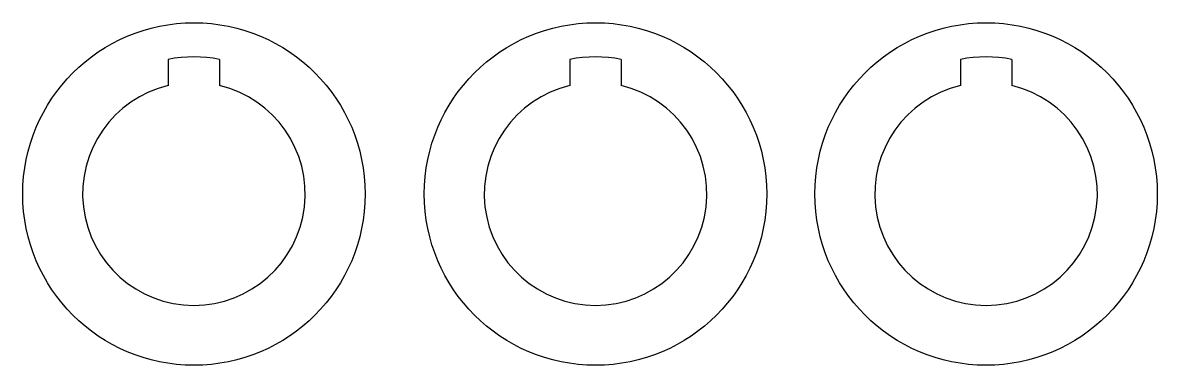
# Model space of a CAD drawing. Header units: millimetres. Extents: x 2466.5 to 2532.8, y 1353.8 to 1373.8.
import ezdxf

# ---------------------------------------------------------------- set-up
doc = ezdxf.new("R2010")
doc.units = ezdxf.units.MM

msp = doc.modelspace()

# ---------------------------------------------------------------- linework, layer by layer
for p, q in [((2475.045, 1371.671), (2475.045, 1370.137)), ((2478.045, 1371.671), (2478.045, 1370.137)), ((2498.5, 1371.671), (2498.5, 1370.137)), ((2501.5, 1371.671), (2501.5, 1370.137)), ((2521.31, 1371.671), (2521.31, 1370.137)), ((2524.31, 1371.671), (2524.31, 1370.137))]:
    msp.add_line(p, q)
for centre in [(2476.545, 1363.813), (2500, 1363.813), (2522.81, 1363.813)]:
    msp.add_circle(centre, 10)
for centre, radius, start, end in [((2476.545, 1363.813), 8, 79.19308, 100.80692), ((2500, 1363.813), 8, 79.19308, 100.80692), ((2522.81, 1363.813), 8, 79.19308, 100.80692), ((2476.545, 1363.813), 6.5, 103.34236, 76.65764), ((2500, 1363.813), 6.5, 103.34236, 76.65764), ((2522.81, 1363.813), 6.5, 103.34236, 76.65764)]:
    msp.add_arc(centre, radius, start, end)

doc.saveas('drawing.dxf')
